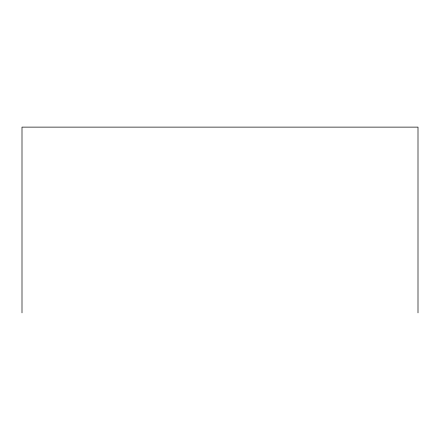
<?xml version="1.0" encoding="UTF-8"?>
<svg xmlns="http://www.w3.org/2000/svg" width="440" height="440" viewBox="0 0 440 440"><rect width="100%" height="100%" fill="white"/><g stroke="black" fill="none" stroke-linecap="round" stroke-linejoin="round"><path stroke-width="0.66" d="M418 312.879L418 127.122L22 127.122L22 312.879"/></g></svg>
